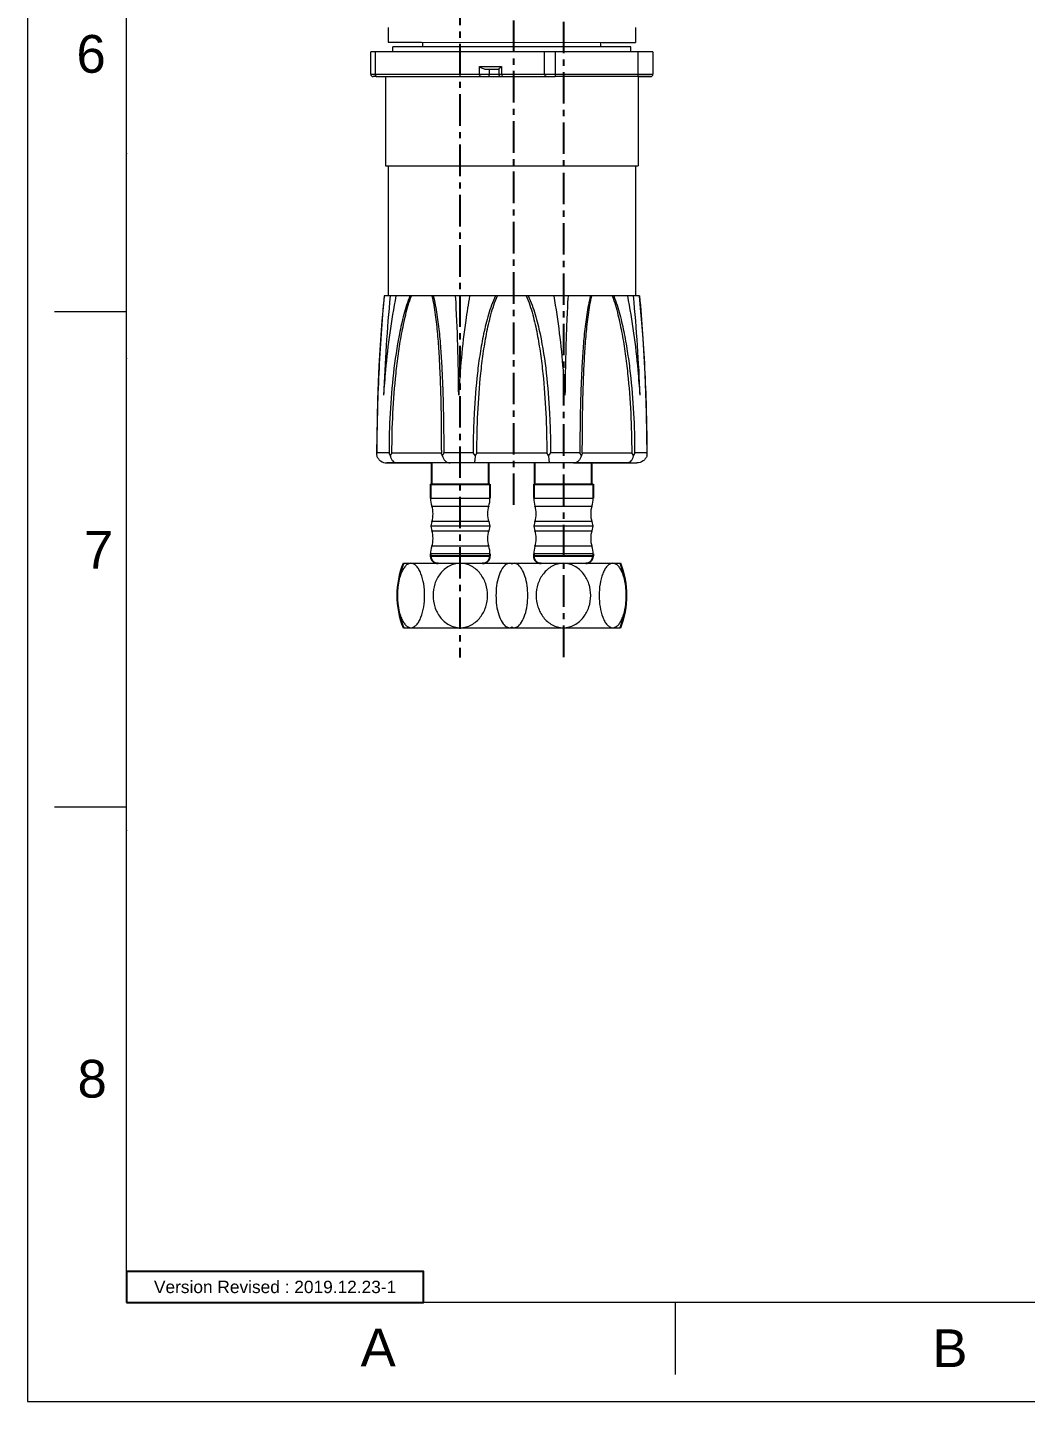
# Model space of a CAD drawing. Header units: millimetres. Extents: x 1991 to 2585, y -707 to 133.
# Drawn here: x 1990.7 to 2192.3, y -706.8 to -429.3 of the extents above; entities that cross this region are included whole.
import ezdxf

# ---------------------------------------------------------------- set-up
doc = ezdxf.new("R2010")
doc.units = ezdxf.units.MM
doc.header["$LTSCALE"] = 0.1
doc.linetypes.add('CENTERX2', pattern=[101.6, 63.5, -12.7, 12.7, -12.7])
doc.layers.get('0').update_dxf_attribs({"lineweight": 13})
for name, color, linetype in [('02___PRT_ALL_AXES', 7, 'Continuous'), ('CENTER', 1, 'CENTERX2'), ('FORM', 7, 'Continuous'), ('TEXT', 2, 'Continuous')]:
    doc.layers.add(name, color=color, linetype=linetype)
doc.styles.get("Standard").update_dxf_attribs({"font": 'arial.ttf'})

msp = doc.modelspace()

# ---------------------------------------------------------------- linework, layer by layer
at = {"color": 7, "linetype": 'Continuous'}
for p, q in [((1990.7425, 133.243), (1990.7425, -706.7567)), ((2063.5546, -429.3092), (2063.5545, -432.3095)), ((2113.5546, -429.3117), (2113.5545, -432.312)), ((2063.5545, -432.3095), (2070.3045, -432.3093)), ((2070.3045, -432.3093), (2106.8045, -432.3111)), ((2070.5544, -433.2204), (2070.5545, -432.3093)), ((2106.5544, -433.2222), (2106.5545, -432.311)), ((2106.8045, -432.3111), (2113.5545, -432.312)), ((2060.0541, -438.7202), (2060.0544, -434.2202)), ((2060.933, -434.2202), (2060.0544, -434.2202)), ((2060.933, -434.2202), (2060.9328, -438.7202)), ((2097.297, -434.2208), (2060.933, -434.2202)), ((2064.5544, -434.2202), (2064.5544, -433.2207)), ((2070.0544, -433.2204), (2064.5546, -433.2207)), ((2088.5544, -433.221), (2070.0544, -433.2204)), ((2107.0544, -433.2222), (2088.5544, -433.221)), ((2095.1755, -438.7207), (2095.1757, -434.2207)), ((2097.297, -434.2208), (2097.2968, -439.2208)), ((2117.0544, -434.2218), (2097.297, -434.2208)), ((2112.5542, -433.223), (2107.0544, -433.2222)), ((2112.5544, -434.2215), (2112.5544, -433.223)), ((2114.0541, -439.2216), (2114.0544, -434.2216)), ((2117.0544, -434.2218), (2117.0541, -438.7218)), ((2082.0118, -438.7205), (2082.0119, -437.2205)), ((2082.0119, -437.2205), (2086.4912, -437.2206)), ((2083.3008, -437.7205), (2085.9093, -437.7206)), ((2083.9523, -437.7206), (2083.9523, -438.7206)), ((2085.9054, -437.7206), (2085.9053, -438.7206)), ((2086.4912, -437.2206), (2086.4911, -438.7206)), ((2060.0541, -438.7202), (2060.9328, -438.7202)), ((2061.2864, -439.2202), (2060.5541, -439.2202)), ((2060.5541, -439.2202), (2060.5541, -439.2207)), ((2061.2863, -439.2208), (2060.5541, -439.2207)), ((2060.9328, -438.7202), (2083.9523, -438.7206)), ((2061.2864, -439.2202), (2083.8207, -439.2206)), ((2063.0541, -439.2206), (2063.0532, -457.2206)), ((2083.8207, -439.2206), (2097.2968, -439.2208)), ((2083.9523, -438.7206), (2097.2968, -438.7208)), ((2095.529, -439.2212), (2097.2968, -439.2213)), ((2097.2968, -438.7208), (2117.0541, -438.7218)), ((2116.2192, -439.2218), (2097.2968, -439.2208)), ((2114.0541, -439.2231), (2114.0532, -457.2231)), ((2114.0541, -439.2222), (2116.5541, -439.2223)), ((2116.5541, -439.2239), (2115.4488, -439.2239)), ((2116.5541, -439.2246), (2115.4488, -439.2246)), ((2116.5541, -439.2218), (2116.2184, -439.2218)), ((2116.5541, -439.2246), (2116.5541, -439.2218)), ((2063.0536, -457.2206), (2066.0533, -457.2203)), ((2063.5532, -457.2206), (2063.552, -483.5206)), ((2066.0533, -457.2203), (2088.5532, -457.221)), ((2088.5532, -457.221), (2113.5532, -457.2229)), ((2113.5532, -457.2231), (2113.552, -483.5231)), ((2113.5532, -457.2229), (2114.0529, -457.2231)), ((2085.6358, -483.5208), (2062.7543, -483.5205)), ((2113.1151, -483.5228), (2085.6358, -483.5208)), ((2114.3496, -483.523), (2113.1151, -483.5228)), ((2010.7425, -486.757), (1996.2065, -486.757)), ((2061.2696, -511.923), (2061.2528, -515.6167)), ((2061.2735, -511.6815), (2061.2549, -515.2202)), ((2061.2932, -515.2202), (2061.2528, -515.6162)), ((2061.2528, -515.6162), (2061.2586, -515.7588)), ((2063.749, -515.2202), (2061.2932, -515.2202)), ((2064.3406, -515.2202), (2064.0064, -515.7587)), ((2064.3406, -515.2202), (2074.3155, -515.2203)), ((2074.8043, -515.2203), (2074.4979, -515.7589)), ((2080.7332, -515.2206), (2074.8043, -515.2203)), ((2081.1317, -515.7591), (2080.7332, -515.2206)), ((2081.4971, -515.2206), (2081.1317, -515.7591)), ((2081.4971, -515.2206), (2095.6037, -515.2213)), ((2095.969, -515.7598), (2095.6037, -515.2213)), ((2096.3677, -515.2213), (2095.969, -515.7598)), ((2102.2965, -515.2217), (2096.3677, -515.2213)), ((2102.6028, -515.7602), (2102.2965, -515.2217)), ((2102.7853, -515.2217), (2112.7602, -515.2226)), ((2113.0944, -515.7611), (2112.7602, -515.2226)), ((2115.8076, -515.2229), (2113.3518, -515.2226)), ((2115.848, -515.6188), (2115.8076, -515.2229)), ((2115.8422, -515.7614), (2115.848, -515.6188)), ((2080.9351, -517.2206), (2063.3184, -517.2209)), ((2063.3185, -517.2204), (2066.0503, -517.2207)), ((2066.0503, -517.2211), (2072.392, -517.2216)), ((2111.7767, -517.2226), (2080.9351, -517.2206)), ((2101.0071, -517.2217), (2105.1809, -517.2221)), ((2104.7218, -517.2231), (2111.0503, -517.2233)), ((2111.0503, -517.2229), (2113.7822, -517.2228)), ((2112.0939, -517.2226), (2112.5519, -517.2227)), ((2112.7127, -517.2234), (2113.7822, -517.2233)), ((2072.142, -524.3782), (2084.142, -524.3782)), ((2072.392, -525.9395), (2083.892, -525.9395)), ((2092.9718, -524.3782), (2104.9718, -524.3782)), ((2093.2218, -525.9395), (2104.7218, -525.9395)), ((2072.3863, -529.0791), (2072.174, -530.0007)), ((2083.8977, -529.0791), (2072.3863, -529.0791)), ((2083.8977, -529.0791), (2084.11, -530.0007)), ((2093.2161, -529.0791), (2093.0038, -530.0007)), ((2104.7274, -529.0791), (2093.2161, -529.0791)), ((2104.7274, -529.0791), (2104.9398, -530.0007)), ((2084.11, -530.0007), (2072.174, -530.0007)), ((2072.174, -530.0007), (2072.3863, -530.9224)), ((2072.3863, -530.9224), (2083.8977, -530.9224)), ((2084.11, -530.0007), (2083.8977, -530.9224)), ((2104.9398, -530.0007), (2093.0038, -530.0007)), ((2093.0038, -530.0007), (2093.2161, -530.9224)), ((2093.2161, -530.9224), (2104.7274, -530.9224)), ((2104.9398, -530.0007), (2104.7274, -530.9224)), ((2083.892, -534.062), (2072.392, -534.062)), ((2104.7218, -534.062), (2093.2218, -534.062)), ((2066.642, -537.5007), (2110.4713, -537.5007)), ((2084.142, -535.6232), (2072.142, -535.6232)), ((2104.9718, -535.6232), (2092.9718, -535.6232)), ((2066.642, -550.5007), (2110.4713, -550.5007)), ((2010.7425, -586.757), (1996.2065, -586.757)), ((2121.5472, -686.7624), (2121.5474, -701.2985)), ((1990.7425, -706.7567), (2584.7425, -706.7567))]:
    msp.add_line(p, q, dxfattribs=at)
at = {"linetype": 'Continuous'}
for p, q in [((2010.7425, -686.7567), (2010.7425, 113.243)), ((2564.7424, -686.7567), (2010.7425, -686.7567))]:
    msp.add_line(p, q, dxfattribs=at)
at = {"color": 7, "linetype": 'Continuous'}
for points in [[(2062.7543, -483.5205), (2062.5505, -485.833), (2062.3266, -488.5675), (2062.1119, -491.4484), (2061.9107, -494.4722), (2061.7273, -497.6415), (2061.5662, -500.9623), (2061.4325, -504.4432), (2061.3315, -508.0936), (2061.2696, -511.923)], [(2115.848, -515.6188), (2115.8265, -511.4647), (2115.7491, -507.2008), (2115.6235, -503.1389), (2115.4585, -499.2806), (2115.2621, -495.6284), (2115.0424, -492.1865), (2114.8074, -488.9643), (2114.5652, -485.9763), (2114.3496, -483.523)]]:
    msp.add_lwpolyline(points, dxfattribs=at)
for centre, radius, start, end in [((2060.5541, -438.7202), 0.5, 179.9972, 269.9972), ((2060.5541, -438.7207), 0.5, 179.9972, 269.9972), ((2086.4053, -438.7206), 0.5, 179.9972, 269.9972), ((2116.5541, -438.7218), 0.5, 269.9972, 359.9972), ((2116.5541, -438.7223), 0.5, 269.9972, 359.9972), ((2116.5541, -438.7241), 0.5, 269.9972, 359.9972), ((2116.5541, -438.7246), 0.5, 269.9972, 359.9972), ((2407.6407, -516.5998), 345.2407, 174.501733, 177.838101), ((1771.1493, -516.4629), 343.5486, 2.149276, 5.502087), ((2077.142, -524.3782), 5, 180, 198.194872), ((2079.142, -524.3782), 5, 341.805128, 0), ((2097.9718, -524.3782), 5, 180, 198.194872), ((2099.9718, -524.3782), 5, 341.805128, 0), ((2077.142, -535.6232), 5, 161.805128, 180), ((2079.142, -535.6232), 5, 0, 18.194872), ((2097.9718, -535.6232), 5, 161.805128, 180), ((2099.9718, -535.6232), 5, 0, 18.194872), ((2088.2252, -539.0146), 1.5365, 117.639048, 118.070247), ((2088.8887, -539.0144), 1.5363, 61.923915, 62.381539), ((2088.2251, -548.987), 1.5364, 241.936467, 242.360206), ((2088.8885, -548.9866), 1.5368, 297.615335, 298.104435)]:
    msp.add_arc(centre, radius, start, end, dxfattribs=at)
for centre, major_axis, start_param, end_param in [((2067.642, -527.5007), (-5, 0), 2.82042886, 3.45915308), ((2088.642, -527.5007), (0, 5), 1.2532359, 1.89196012), ((2088.4718, -527.5007), (-5, 0), 2.82042886, 3.45915308), ((2109.4718, -527.5007), (5, 0), 2.82403222, 3.46275645), ((2067.642, -532.5007), (-5, 0), 2.82403222, 3.46275645), ((2088.642, -532.5007), (0, 5), 1.24963253, 1.88835676), ((2088.4718, -532.5007), (-5, 0), 2.82403222, 3.46275645), ((2109.4718, -532.5007), (5, 0), 2.82042886, 3.45915308)]:
    msp.add_ellipse(centre, major_axis=major_axis, ratio=1, start_param=start_param, end_param=end_param, dxfattribs=at)
for points, knots in [([(2082.0119, -437.2205), (2082.1904, -437.3467), (2082.5923, -437.5818), (2083.054, -437.7205), (2083.3008, -437.7205)], [0, 0, 0, 0, 0.46967246, 1, 1, 1, 1]), ([(2085.9093, -437.7206), (2085.9179, -437.7206), (2085.9377, -437.6968), (2085.9746, -437.6639), (2086.0279, -437.6079), (2086.1257, -437.5142), (2086.2785, -437.3787), (2086.415, -437.2744), (2086.4912, -437.2206)], [0, 0, 0, 0, 0.03355254, 0.10421431, 0.20482734, 0.3296436, 0.63571321, 1, 1, 1, 1]), ([(2060.9328, -438.7202), (2060.9328, -438.843), (2060.9784, -439.0277), (2061.1388, -439.1897), (2061.2395, -439.2202), (2061.2864, -439.2202)], [0, 0, 0, 0, 0.55252593, 0.78920648, 1, 1, 1, 1]), ([(2082.3654, -439.2205), (2082.3185, -439.2205), (2082.2178, -439.19), (2082.0574, -439.028), (2082.0118, -438.8433), (2082.0118, -438.7205)], [0, 0, 0, 0, 0.21079352, 0.44747407, 1, 1, 1, 1]), ([(2083.9523, -438.7206), (2083.9523, -438.8391), (2083.9367, -439.0011), (2083.8889, -439.1667), (2083.8417, -439.2206), (2083.8207, -439.2206)], [0, 0, 0, 0, 0.66444631, 0.88208244, 1, 1, 1, 1]), ([(2086.4911, -438.7206), (2086.4911, -438.7531), (2086.4996, -438.8765), (2086.5419, -438.9996), (2086.5946, -439.0741)], [0, 0, 0, 0, 0.26270544, 1, 1, 1, 1]), ([(2086.5946, -439.0741), (2086.6104, -439.0965), (2086.6734, -439.172), (2086.7734, -439.2206), (2086.8446, -439.2206)], [0, 0, 0, 0, 0.27731861, 1, 1, 1, 1]), ([(2095.529, -439.2207), (2095.4821, -439.2207), (2095.3815, -439.1902), (2095.2211, -439.0282), (2095.1755, -438.8435), (2095.1755, -438.7207)], [0, 0, 0, 0, 0.21079352, 0.44747407, 1, 1, 1, 1]), ([(2062.7646, -483.5205), (2062.5423, -486.0732), (2062.1203, -491.2727), (2061.6535, -499.1544), (2061.3607, -507.1686), (2061.2911, -512.5337), (2061.2932, -515.2202)], [0, 0, 0, 0, 0.24215844, 0.49298286, 0.74610423, 1, 1, 1, 1]), ([(2065.156, -483.5203), (2064.1942, -488.4817), (2063.2732, -495.1737), (2062.7526, -501.8934), (2062.6457, -503.5762)], [0, 0, 0, 0, 0.74982542, 1, 1, 1, 1]), ([(2067.9712, -483.5203), (2067.7348, -484.1328), (2067.2916, -485.3758), (2066.7357, -487.2824), (2066.2652, -489.2232), (2065.4299, -493.1505), (2064.5514, -499.1286), (2063.8894, -507.1584), (2063.7523, -512.5329), (2063.749, -515.2202)], [0, 0, 0, 0, 0.06132049, 0.12317391, 0.18540755, 0.24779812, 0.4981505, 0.74901111, 1, 1, 1, 1]), ([(2064.3406, -515.2202), (2064.3407, -512.5393), (2064.4724, -507.1778), (2064.9795, -500.4937), (2065.629, -495.1766), (2066.2604, -491.2174), (2066.939, -487.9527), (2067.6233, -485.3902), (2068.0323, -484.1346), (2068.2644, -483.5203)], [0, 0, 0, 0, 0.25082628, 0.50154972, 0.6268162, 0.75190478, 0.87657605, 0.93856473, 1, 1, 1, 1]), ([(2072.3884, -483.5204), (2072.547, -484.1376), (2072.8083, -485.397), (2073.2066, -487.9629), (2073.552, -491.2288), (2073.8357, -495.1844), (2074.0979, -500.5052), (2074.2737, -507.1871), (2074.3156, -512.5402), (2074.3155, -515.2203)], [0, 0, 0, 0, 0.06010084, 0.12117753, 0.24485324, 0.3696738, 0.49515659, 0.74723401, 1, 1, 1, 1]), ([(2072.6638, -483.5204), (2072.8475, -484.1279), (2073.1102, -485.3843), (2073.4461, -487.2874), (2073.7097, -489.2263), (2073.9935, -491.8452), (2074.2606, -495.1487), (2074.4822, -499.1362), (2074.6357, -503.1436), (2074.7352, -507.1633), (2074.7935, -511.1901), (2074.8024, -513.8766), (2074.8043, -515.2203)], [0, 0, 0, 0, 0.05981447, 0.12068402, 0.18218017, 0.24415139, 0.36891808, 0.49445761, 0.62048517, 0.74683063, 0.87336905, 1, 1, 1, 1]), ([(2077.8207, -503.5764), (2077.7836, -500.2188), (2077.6739, -493.5305), (2077.3989, -486.8461), (2077.2092, -483.5205)], [0, 0, 0, 0, 0.50200477, 1, 1, 1, 1]), ([(2080.0283, -483.5206), (2079.7347, -485.1746), (2078.683, -491.8213), (2078.0866, -498.5351), (2077.8207, -503.5764)], [0, 0, 0, 0, 0.24967228, 1, 1, 1, 1]), ([(2085.2338, -483.5208), (2084.6538, -484.7273), (2083.7642, -487.2689), (2082.8122, -491.1752), (2082.1041, -495.1381), (2081.3974, -500.4609), (2080.9751, -505.8196), (2080.7653, -511.189), (2080.7372, -513.8767), (2080.7332, -515.2206)], [0, 0, 0, 0, 0.12470349, 0.24954078, 0.37446636, 0.49947322, 0.74964632, 0.87481301, 1, 1, 1, 1]), ([(2081.4971, -515.2206), (2081.4972, -512.5398), (2081.6203, -507.179), (2082.1038, -500.4938), (2082.7489, -495.1755), (2083.397, -491.2131), (2084.1229, -487.9455), (2084.8887, -485.3829), (2085.3621, -484.1304), (2085.6358, -483.5208)], [0, 0, 0, 0, 0.25029661, 0.50044908, 0.62544984, 0.75037573, 0.87521445, 0.93761629, 1, 1, 1, 1]), ([(2091.4681, -483.5211), (2091.7417, -484.1307), (2092.215, -485.3833), (2092.9806, -487.9459), (2093.7061, -491.2136), (2094.3539, -495.176), (2094.9985, -500.4945), (2095.4813, -507.1797), (2095.6038, -512.5405), (2095.6037, -515.2213)], [0, 0, 0, 0, 0.06238385, 0.12478568, 0.2496244, 0.3745503, 0.49955105, 0.74970347, 1, 1, 1, 1]), ([(2091.8701, -483.5211), (2092.1555, -484.1271), (2092.6721, -485.3655), (2093.4975, -487.9169), (2094.6071, -492.4814), (2095.5966, -499.1264), (2096.1274, -505.8201), (2096.3353, -511.1898), (2096.3644, -513.8775), (2096.3677, -515.2213)], [0, 0, 0, 0, 0.06239291, 0.12479676, 0.24962813, 0.49948597, 0.74965378, 0.87481684, 1, 1, 1, 1]), ([(2099.2813, -503.5775), (2099.1927, -501.8952), (2098.7615, -495.1814), (2097.9552, -488.4872), (2097.0744, -483.5214)], [0, 0, 0, 0, 0.25039602, 1, 1, 1, 1]), ([(2099.8935, -483.5216), (2099.7988, -485.18), (2099.4712, -491.8611), (2099.3372, -498.5501), (2099.2813, -503.5775)], [0, 0, 0, 0, 0.24833852, 1, 1, 1, 1]), ([(2104.4401, -483.5219), (2104.2674, -484.1326), (2103.9863, -485.3838), (2103.5469, -487.9373), (2103.1615, -491.1966), (2102.8425, -495.1501), (2102.6201, -499.1377), (2102.4662, -503.145), (2102.3667, -507.1646), (2102.3067, -511.1915), (2102.3004, -513.878), (2102.2965, -515.2217)], [0, 0, 0, 0, 0.05980835, 0.12069088, 0.24414769, 0.36891666, 0.49445474, 0.62048269, 0.7468284, 0.87336754, 1, 1, 1, 1]), ([(2102.7853, -515.2217), (2102.7855, -512.5416), (2102.8279, -507.1885), (2103.0044, -500.5066), (2103.2671, -495.1858), (2103.5511, -491.2303), (2103.8969, -487.9644), (2104.2954, -485.3985), (2104.5568, -484.1392), (2104.7155, -483.522)], [0, 0, 0, 0, 0.25276599, 0.50484341, 0.63032621, 0.75514678, 0.87882247, 0.93989921, 1, 1, 1, 1]), ([(2108.8395, -483.5223), (2109.0716, -484.1366), (2109.4804, -485.3923), (2110.1645, -487.9548), (2110.8427, -491.2196), (2111.4738, -495.1788), (2112.1227, -500.496), (2112.6292, -507.1801), (2112.7603, -512.5417), (2112.7602, -515.2226)], [0, 0, 0, 0, 0.06143554, 0.12342414, 0.24809542, 0.37318397, 0.49845041, 0.7491738, 1, 1, 1, 1]), ([(2109.1327, -483.5223), (2109.3805, -484.1298), (2109.8135, -485.3773), (2110.5492, -487.9265), (2111.2801, -491.1844), (2111.9618, -495.142), (2112.6627, -500.4642), (2113.2119, -507.1611), (2113.3483, -512.5353), (2113.3518, -515.2226)], [0, 0, 0, 0, 0.06127645, 0.12317238, 0.24775954, 0.3728476, 0.49815733, 0.74901413, 1, 1, 1, 1]), ([(2114.4562, -503.5787), (2114.3495, -501.8959), (2113.8296, -495.1762), (2112.9086, -488.4841), (2111.9473, -483.5226)], [0, 0, 0, 0, 0.25017528, 1, 1, 1, 1]), ([(2114.3394, -483.523), (2114.5625, -486.0756), (2114.9823, -491.2753), (2115.4491, -499.1569), (2115.7408, -507.1712), (2115.8103, -512.5364), (2115.8076, -515.2229)], [0, 0, 0, 0, 0.24215534, 0.49298066, 0.74610286, 1, 1, 1, 1]), ([(2061.2586, -515.7588), (2061.3229, -515.9741), (2061.5315, -516.3845), (2062.1837, -517.0115), (2062.8747, -517.2203), (2063.3185, -517.2204)], [0, 0, 0, 0, 0.25167539, 0.50303373, 1, 1, 1, 1]), ([(2064.0064, -515.7587), (2063.98, -515.7148), (2063.8814, -515.5418), (2063.7987, -515.3595), (2063.749, -515.2202)], [0, 0, 0, 0, 0.25733952, 1, 1, 1, 1]), ([(2064.0064, -515.7587), (2064.0451, -515.9656), (2064.1621, -516.3498), (2064.4647, -516.8292), (2064.8627, -517.1451), (2065.1762, -517.2203), (2065.3239, -517.2203)], [0, 0, 0, 0, 0.29791226, 0.56162444, 0.7909351, 1, 1, 1, 1]), ([(2074.4979, -515.7589), (2074.4775, -515.7148), (2074.4024, -515.5406), (2074.3456, -515.3583), (2074.3155, -515.2203)], [0, 0, 0, 0, 0.25585402, 1, 1, 1, 1]), ([(2074.4979, -515.7589), (2074.5923, -516.1594), (2074.9004, -516.7272), (2075.5595, -517.1475), (2075.9203, -517.2204), (2076.0935, -517.2205)], [0, 0, 0, 0, 0.53509466, 0.77471143, 1, 1, 1, 1]), ([(2081.1317, -515.7591), (2081.1249, -515.96), (2081.1058, -516.3168), (2081.0637, -516.7313), (2081.024, -516.9826), (2080.995, -517.1087), (2080.973, -517.1801), (2080.9473, -517.2206), (2080.9351, -517.2206)], [0, 0, 0, 0, 0.40537128, 0.72116169, 0.83683447, 0.92174166, 0.97529853, 1, 1, 1, 1]), ([(2095.969, -515.7598), (2095.9759, -515.9607), (2095.9949, -516.3176), (2096.037, -516.732), (2096.0766, -516.9833), (2096.1056, -517.1094), (2096.1276, -517.1808), (2096.1533, -517.2214), (2096.1656, -517.2214)], [0, 0, 0, 0, 0.40537114, 0.72115527, 0.83682433, 0.92172795, 0.97528861, 1, 1, 1, 1]), ([(2102.6028, -515.7602), (2102.5085, -516.1607), (2102.2002, -516.7285), (2101.5411, -517.1487), (2101.1804, -517.2217), (2101.0071, -517.2217)], [0, 0, 0, 0, 0.53509589, 0.77472011, 1, 1, 1, 1]), ([(2102.7853, -515.2217), (2102.7754, -515.2671), (2102.7296, -515.4513), (2102.6631, -515.6302), (2102.6028, -515.7602)], [0, 0, 0, 0, 0.24476947, 1, 1, 1, 1]), ([(2113.0944, -515.7611), (2113.0556, -515.968), (2112.9386, -516.3522), (2112.6359, -516.8316), (2112.2378, -517.1474), (2111.9244, -517.2226), (2111.7767, -517.2226)], [0, 0, 0, 0, 0.29791658, 0.56163409, 0.79095175, 1, 1, 1, 1]), ([(2113.3518, -515.2226), (2113.3355, -515.2682), (2113.2635, -515.4539), (2113.172, -515.6318), (2113.0944, -515.7611)], [0, 0, 0, 0, 0.24298305, 1, 1, 1, 1]), ([(2115.8422, -515.7614), (2115.7778, -515.9767), (2115.5692, -516.3871), (2114.917, -517.014), (2114.2259, -517.2228), (2113.7822, -517.2228)], [0, 0, 0, 0, 0.25167281, 0.50302973, 1, 1, 1, 1]), ([(2068.1827, -537.5007), (2067.9818, -537.5007), (2067.5457, -537.6249), (2066.9971, -538.093), (2066.5245, -538.7732), (2065.976, -539.9634), (2065.5427, -541.7321), (2065.3712, -544.0006), (2065.5427, -546.269), (2065.9759, -548.0376), (2066.5243, -549.2279), (2066.9969, -549.9082), (2067.5455, -550.3765), (2067.9818, -550.5007), (2068.1827, -550.5007)], [0, 0, 0, 0, 0.03993409, 0.08613587, 0.14086321, 0.20349625, 0.3457646, 0.49999817, 0.65421433, 0.79646965, 0.85910634, 0.91384337, 0.96006315, 1, 1, 1, 1]), ([(2068.1827, -550.5007), (2068.3836, -550.5007), (2068.8198, -550.3766), (2069.3683, -549.9084), (2069.8409, -549.2281), (2070.3894, -548.038), (2070.8227, -546.2693), (2070.9942, -544.0007), (2070.8227, -541.7321), (2070.3894, -539.9635), (2069.8409, -538.7733), (2069.3683, -538.0931), (2068.8198, -537.6249), (2068.3836, -537.5007), (2068.1827, -537.5007)], [0, 0, 0, 0, 0.03993556, 0.08614309, 0.14087112, 0.20350159, 0.34576311, 0.50000038, 0.65423699, 0.79649907, 0.85912969, 0.91385745, 0.96006468, 1, 1, 1, 1]), ([(2078.142, -537.5007), (2077.364, -537.5007), (2075.7838, -537.923), (2073.983, -539.5167), (2072.8821, -541.6395), (2072.5139, -543.9971), (2072.8799, -546.355), (2073.9786, -548.4788), (2075.7778, -550.0755), (2077.3579, -550.4995), (2078.1365, -550.5015)], [0, 0, 0, 0, 0.12452405, 0.24945411, 0.3746585, 0.49995822, 0.62524362, 0.75043561, 0.87539335, 1, 1, 1, 1]), ([(2078.1365, -550.5015), (2078.9154, -550.5015), (2080.4973, -550.0806), (2082.3, -548.4861), (2083.4019, -546.3625), (2083.7702, -544.0036), (2083.4036, -541.6444), (2082.3035, -539.5198), (2080.5024, -537.9238), (2078.9209, -537.5007), (2078.142, -537.5007)], [0, 0, 0, 0, 0.12459692, 0.24952094, 0.37471253, 0.5000027, 0.62529242, 0.7504855, 0.87540958, 1, 1, 1, 1]), ([(2087.5022, -537.6588), (2087.1211, -537.862), (2086.4498, -538.6557), (2085.5736, -540.7878), (2085.1902, -544.0009), (2085.5737, -547.214), (2086.4499, -549.3459), (2087.1213, -550.1396), (2087.5024, -550.3427)], [0, 0, 0, 0, 0.09383587, 0.21457538, 0.50000603, 0.78543313, 0.90616883, 1, 1, 1, 1]), ([(2088.1013, -537.5007), (2087.9506, -537.5007), (2087.7447, -537.5435), (2087.5596, -537.6287), (2087.5124, -537.6534)], [0, 0, 0, 0, 0.73897594, 1, 1, 1, 1]), ([(2088.701, -537.6591), (2088.653, -537.6335), (2088.4648, -537.5452), (2088.2548, -537.5007), (2088.1013, -537.5007)], [0, 0, 0, 0, 0.26138325, 1, 1, 1, 1]), ([(2089.0125, -537.5007), (2088.8601, -537.5007), (2088.6517, -537.5445), (2088.4646, -537.6317), (2088.417, -537.6569)], [0, 0, 0, 0, 0.73876779, 1, 1, 1, 1]), ([(2089.6009, -537.6532), (2089.5538, -537.6285), (2089.3687, -537.5434), (2089.163, -537.5007), (2089.0125, -537.5007)], [0, 0, 0, 0, 0.26100824, 1, 1, 1, 1]), ([(2089.6124, -550.3422), (2089.9934, -550.1387), (2090.6644, -549.3449), (2091.5403, -547.2128), (2091.9235, -544.0001), (2091.54, -540.7874), (2090.6639, -538.6557), (2089.9927, -537.8621), (2089.6117, -537.6589)], [0, 0, 0, 0, 0.0938533, 0.21460062, 0.50002394, 0.78543486, 0.90616673, 1, 1, 1, 1]), ([(2098.9718, -537.5007), (2098.1938, -537.5007), (2096.6136, -537.923), (2094.8128, -539.5167), (2093.7119, -541.6395), (2093.3437, -543.9971), (2093.7097, -546.355), (2094.8084, -548.4788), (2096.6076, -550.0755), (2098.1877, -550.4995), (2098.9663, -550.5015)], [0, 0, 0, 0, 0.12452405, 0.24945411, 0.3746585, 0.49995822, 0.62524362, 0.75043561, 0.87539335, 1, 1, 1, 1]), ([(2098.9663, -550.5015), (2099.7452, -550.5015), (2101.327, -550.0806), (2103.1298, -548.4861), (2104.2316, -546.3625), (2104.6, -544.0036), (2104.2334, -541.6444), (2103.1332, -539.5198), (2101.3322, -537.9238), (2099.7507, -537.5007), (2098.9718, -537.5007)], [0, 0, 0, 0, 0.12459692, 0.24952094, 0.37471253, 0.5000027, 0.62529242, 0.7504855, 0.87540958, 1, 1, 1, 1]), ([(2108.9311, -537.5007), (2108.7302, -537.5007), (2108.294, -537.6249), (2107.7454, -538.0931), (2107.2728, -538.7733), (2106.7243, -539.9635), (2106.2911, -541.7321), (2106.1195, -544.0007), (2106.2911, -546.2693), (2106.7243, -548.038), (2107.2728, -549.2282), (2107.7454, -549.9084), (2108.294, -550.3766), (2108.7302, -550.5007), (2108.9311, -550.5007)], [0, 0, 0, 0, 0.03993526, 0.08614241, 0.14087018, 0.20350069, 0.34576355, 0.50000042, 0.65423708, 0.79649945, 0.85912996, 0.91385769, 0.96006479, 1, 1, 1, 1]), ([(2108.9311, -550.5007), (2109.1319, -550.5007), (2109.5681, -550.3766), (2110.1167, -549.9084), (2110.5893, -549.2282), (2111.1378, -548.038), (2111.5711, -546.2693), (2111.7426, -544.0007), (2111.5711, -541.7321), (2111.1378, -539.9635), (2110.5893, -538.7733), (2110.1167, -538.0931), (2109.5681, -537.6249), (2109.1319, -537.5007), (2108.9311, -537.5007)], [0, 0, 0, 0, 0.03993545, 0.08614277, 0.14087062, 0.203501, 0.34576328, 0.50000034, 0.65423736, 0.79649853, 0.85912893, 0.913857, 0.96006452, 1, 1, 1, 1]), ([(2087.5124, -550.348), (2087.5595, -550.3727), (2087.7447, -550.458), (2087.9506, -550.5007), (2088.1013, -550.5007)], [0, 0, 0, 0, 0.26102442, 1, 1, 1, 1]), ([(2088.1013, -550.5007), (2088.2548, -550.5007), (2088.4648, -550.4563), (2088.653, -550.368), (2088.7009, -550.3424)], [0, 0, 0, 0, 0.73861971, 1, 1, 1, 1]), ([(2088.4088, -550.3402), (2088.457, -550.3661), (2088.6463, -550.4556), (2088.8579, -550.5007), (2089.0125, -550.5007)], [0, 0, 0, 0, 0.26153605, 1, 1, 1, 1]), ([(2089.0125, -550.5007), (2089.163, -550.5007), (2089.3687, -550.4581), (2089.5537, -550.373), (2089.6008, -550.3483)], [0, 0, 0, 0, 0.73899321, 1, 1, 1, 1])]:
    msp.add_open_spline(points, degree=3, knots=knots, dxfattribs=at)
for p in [(2010.7425, -454.7743), (2010.7425, -454.7743), (2010.7425, -496.1609), (2010.7425, -496.1609), (2010.7425, -591.4588), (2010.7425, -591.4588)]:
    msp.add_point(p)
at = {"layer": '02___PRT_ALL_AXES', "color": 7, "linetype": 'Continuous'}
for p, q in [((2072.392, -521.5007), (2072.392, -517.2205)), ((2083.892, -521.5007), (2083.892, -517.2208)), ((2093.2218, -521.5007), (2093.2218, -517.2213)), ((2104.7218, -521.5007), (2104.7218, -517.2221)), ((2072.142, -521.5007), (2084.142, -521.5007)), ((2072.142, -521.5007), (2072.142, -524.3782)), ((2084.142, -521.5007), (2084.142, -524.3782)), ((2092.9718, -521.5007), (2104.9718, -521.5007)), ((2092.9718, -521.5007), (2092.9718, -524.3782)), ((2104.9718, -521.5007), (2104.9718, -524.3782)), ((2072.142, -535.6232), (2072.142, -536.0007)), ((2072.142, -536.0007), (2084.142, -536.0007)), ((2084.142, -535.6232), (2084.142, -536.0007)), ((2092.9718, -535.6232), (2092.9718, -536.0007)), ((2092.9718, -536.0007), (2104.9718, -536.0007)), ((2104.9718, -535.6232), (2104.9718, -536.0007))]:
    msp.add_line(p, q, dxfattribs=at)
for centre, radius, start, end in [((2082.917, -544.0007), 17.525, 158.228946, 201.771054), ((2073.642, -536.0007), 1.5, 180, 270), ((2082.642, -536.0007), 1.5, 270, 0), ((2094.4718, -536.0007), 1.5, 180, 270), ((2103.4718, -536.0007), 1.5, 270, 0), ((2094.1968, -544.0007), 17.525, 338.228946, 21.771054)]:
    msp.add_arc(centre, radius, start, end, dxfattribs=at)
at = {"layer": 'CENTER'}
for p, q in [((2088.9474, -525.7218), (2088.9474, -130.596)), ((2078.0318, -422.4797), (2078.0318, -556.5166)), ((2099.0458, -556.4313), (2099.0458, -422.5699))]:
    msp.add_line(p, q, dxfattribs=at)
at = {"layer": 'FORM'}
msp.add_lwpolyline([(2010.7425, -686.7567), (2070.7425, -686.7567), (2070.7425, -680.5067), (2010.7425, -680.5067)], close=True, dxfattribs=at)

# ---------------------------------------------------------------- texts
at = {"char_height": 7.6238, "attachment_point": 5}
for s, width, insert in [('6', 50, (2003.5946, -434.6985)), ('7', 50, (2005.0889, -534.7745)), ('8', 50, (2003.809, -641.6342)), ('A', 10, (2061.5618, -695.8333)), ('B', 10, (2177.0111, -696.0017))]:
    msp.add_mtext_dynamic_manual_height_columns(s, width=width, gutter_width=12.5, heights=[0], dxfattribs=dict(at, insert=insert))
at = {"layer": 'TEXT', "insert": (2040.7425, -683.6317), "char_height": 2.5, "attachment_point": 5}
msp.add_mtext_dynamic_manual_height_columns('Version Revised : 2019.12.23-1', width=60, gutter_width=12.5, heights=[0], dxfattribs=at)

doc.saveas('drawing.dxf')
